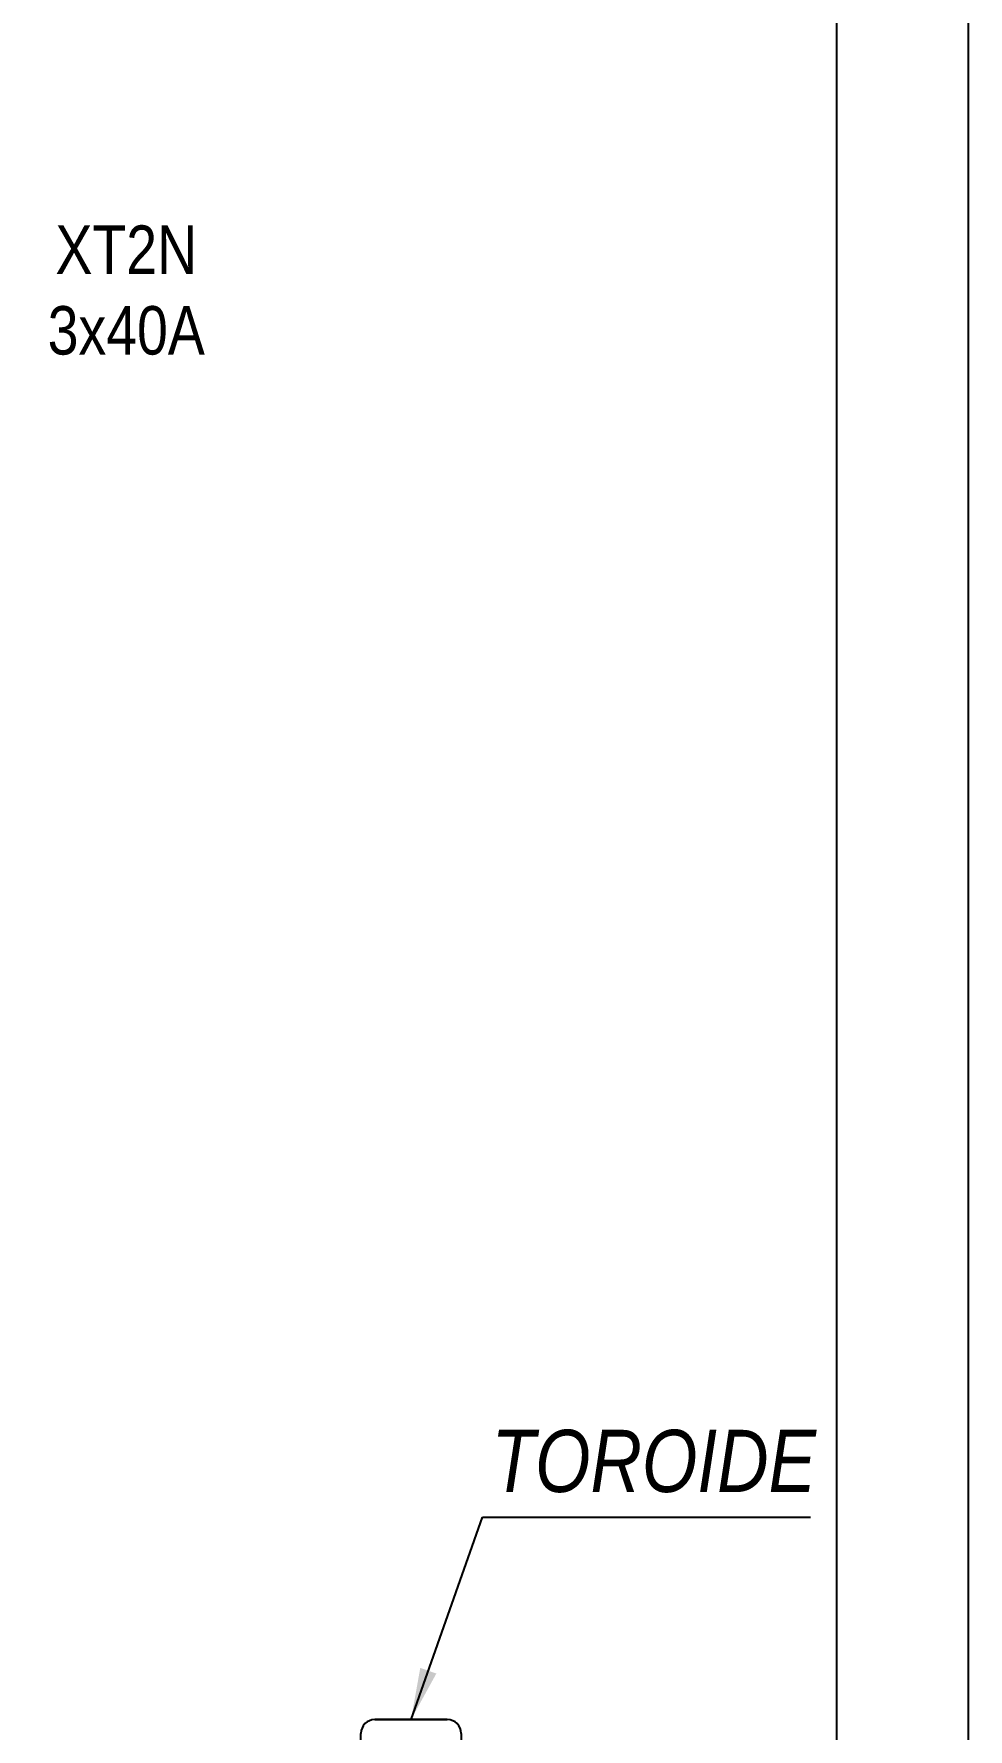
# Model space of a CAD drawing. Header units: millimetres. Extents: x 0 to 840, y -1485 to 297.
# Drawn here: x 96.2 to 123.24, y -1321.85 to -1272.81 of the extents above; entities that cross this region are included whole.
import ezdxf

# ---------------------------------------------------------------- set-up
doc = ezdxf.new("R2010")
doc.units = ezdxf.units.MM
doc.layers.add('L_COTAS', color=2, linetype='Continuous')
doc.styles.get("Standard").update_dxf_attribs({"font": 'arial.ttf'})
doc.styles.add('TEXTOS', font='ariali.ttf')
doc.dimstyles.new('FLECHA_ESC50', dxfattribs={"dimscale": 0.05, "dimtxt": 1.8, "dimasz": 2, "dimexe": 2, "dimexo": 4, "dimgap": 1, "dimtad": 1, "dimzin": 4, "dimdsep": 46, "dimtxsty": 'TEXTOS', "dimcen": 0, "dimclrd": 256, "dimclre": 256, "dimclrt": 2, "dimadec": 0, "dimazin": 0, "dimtfac": 1, "dimtdec": 4, "dimtmove": 1, "dimatfit": 3, "dimfxl": 1, "dimtvp": 1, "dimtolj": 1, "dimtzin": 0, "dimarcsym": 0})

# ---------------------------------------------------------------- blocks, each defined once
blk = doc.blocks.new('Toroide TR2-L')
for p, q in [((-5.05, 0.4), (-5.05, 2.5)), ((-4.65, 2.9), (4.65, 2.9)), ((-3.99, 2.694), (3.99, 2.694)), ((5.05, 2.5), (5.05, 0.4)), ((5.05, 0.4), (5.05, 2.5)), ((-4.333, 0.549), (-4.333, 2.351)), ((1.63, 2.077), (1.63, 2.227)), ((3.93, 2.427), (1.83, 2.427)), ((4.334, 2.351), (4.334, 0.549)), ((4.334, 0.549), (4.334, 2.351)), ((3.99, 0.206), (-3.99, 0.206)), ((4.65, 0), (-4.65, 0))]:
    blk.add_line(p, q)
blk.add_lwpolyline([(1.632, 2.427), (4.072, 2.427), (4.072, 1.877), (1.632, 1.877)], close=True)
for centre in [(2.029, 2.152), (2.578, 2.152), (3.169, 2.152), (3.718, 2.152)]:
    blk.add_circle(centre, 0.169)
for centre, radius, start, end in [((-4.65, 2.5), 0.4, 90, 180), ((-3.99, 2.351), 0.343, 90, 180), ((3.99, 2.351), 0.343, 0, 90), ((4.65, 2.5), 0.4, 0, 90), ((-3.99, 0.549), 0.343, 180, 270), ((3.99, 0.549), 0.343, 270, 0), ((-4.65, 0.4), 0.4, 180, 270), ((4.65, 0.4), 0.4, 270, 0)]:
    blk.add_arc(centre, radius, start, end)

msp = doc.modelspace()

# ---------------------------------------------------------------- linework, layer by layer
at = {"color": 5}
for points in [[(43.2381, -1226.7301), (123.2381, -1226.7301), (123.2381, -1426.7301), (43.2381, -1426.7301)], [(47.0481, -1230.5401), (119.4281, -1230.5401), (119.4281, -1422.9201), (47.0481, -1422.9201)]]:
    msp.add_lwpolyline(points, close=True, dxfattribs=at)

# ---------------------------------------------------------------- block references
at = {"rotation": 90}
msp.add_blockref('Toroide TR2-L', (108.5648, -1326.6295), dxfattribs=at)

# ---------------------------------------------------------------- texts
at = {"insert": (98.872, -1280.2295), "char_height": 1.4, "width": 11.688192, "attachment_point": 5}
msp.add_mtext('{\\fArial Narrow|b0|i0|c0|p34;XT2N\\P3x40A}', dxfattribs=at)
at = {"layer": 'L_COTAS', "insert": (109.4443, -1314.1088), "char_height": 1.8, "attachment_point": 4, "style": 'TEXTOS'}
msp.add_mtext('{\\fArial Narrow|b0|i1|c0|p34;TOROIDE}', dxfattribs=at)

# ---------------------------------------------------------------- leaders
at = {"layer": 'L_COTAS'}
msp.add_leader([(107.1148, -1321.5795), (109.1861, -1315.7194), (118.6765, -1315.7194)], dimstyle='FLECHA_ESC50', override={"dimasz": 30, "dimgap": 1, "dimtad": 1}, dxfattribs=at)

doc.saveas('drawing.dxf')
